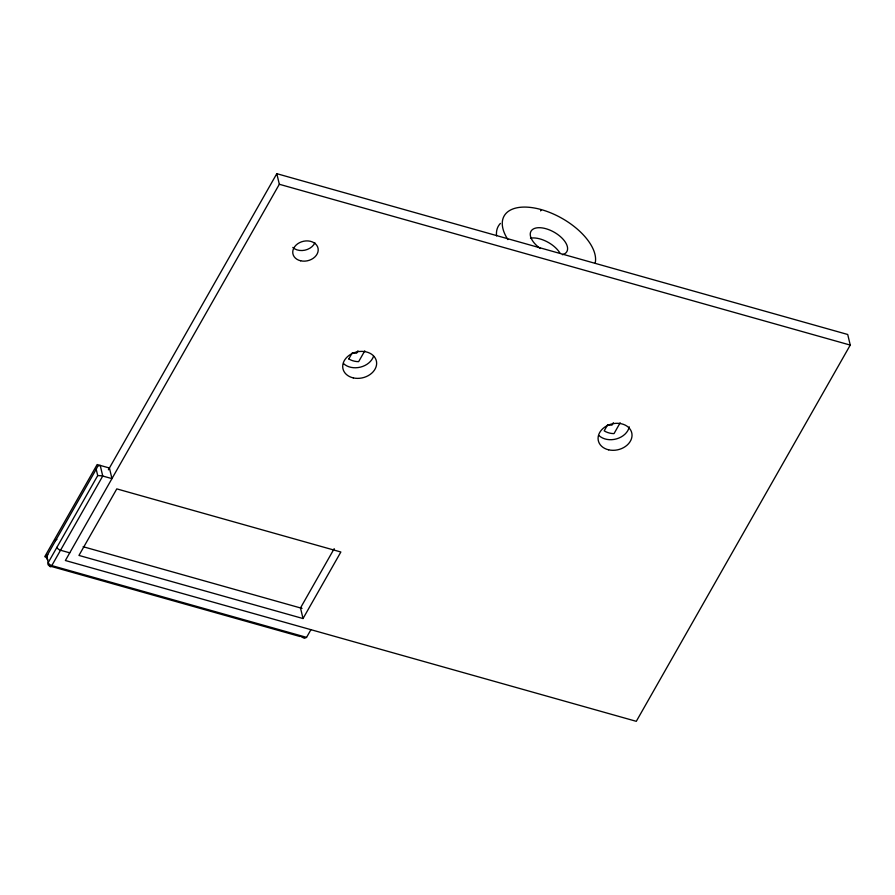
<?xml version="1.0" encoding="UTF-8"?>
<svg xmlns="http://www.w3.org/2000/svg" width="895" height="895" viewBox="0 0 895 895"><rect width="100%" height="100%" fill="white"/><g stroke="black" fill="none" stroke-linecap="round" stroke-linejoin="round"><path stroke-width="1.34" d="M96.201 469.226L97.768 466.172L100.218 465.411L102.746 476.017L51.798 565.595A3.435 1.275 -74.3 0 1 49.84 566.032A3.435 2.651 -13.4 0 1 48.229 562.608L46.708 556.254L96.201 469.226L97.712 475.592L48.229 562.608A3.435 1.768 29.6 0 0 51.798 565.595L306.571 637.363L310.934 629.677M108.396 469.808L276.801 173.675L847.722 334.484L850.25 345.09L636.3 721.325L65.38 560.516L279.329 184.269L276.801 173.675M348.815 358.906L352.227 352.887M357.978 350.784L356.613 353.189A18.426 14.242 -13.4 0 1 352.932 352.831M364.791 350.84L358.638 361.669A18.426 14.242 -13.4 0 1 348.793 358.917M334.204 548.657L300.496 607.94L303.025 618.546L78.95 555.426L116.797 488.883L340.861 552.002L303.025 618.546M540.614 210.896L541.341 209.62M607.615 424.823L604.192 430.842A18.426 14.242 -13.4 0 0 614.015 433.627L620.168 422.776M613.366 422.72L611.99 425.125A18.426 14.242 -13.4 0 1 607.985 424.7M306.515 637.441L304.445 638.292L301.57 636.96M97.857 475.558L101.996 475.838L111.953 478.612L109.425 468.007L97.152 464.55L44.75 556.69L47.435 557.451M279.329 184.269L850.25 345.09M83.134 546.711L302.029 608.376M69.743 552.83L60.536 550.246A3.435 1.768 29.6 0 1 56.956 547.259M49.84 566.032L300.194 636.558M507.89 239.58A51.518 26.526 29.6 0 1 540.256 209.318A51.518 26.526 29.6 0 1 595.231 262.839M540.311 248.508A20.607 10.606 29.6 0 1 533.252 229.03A20.607 10.606 29.6 0 1 560.516 236.705A20.607 10.606 29.6 0 1 562.384 254.728M314.895 242.791A12.877 9.957 -13.4 0 1 304.837 250.197A12.877 9.957 -13.4 0 1 292.81 247.456M530.489 238.182A20.607 10.606 29.6 0 1 559.979 253.151M496.568 235.888A51.518 26.526 29.6 0 1 500.417 223.403M629.274 426.848A17.173 13.268 -13.4 0 1 616.621 438.852A17.173 13.268 -13.4 0 1 599.012 435.596M373.562 356.199A17.173 13.268 -13.4 0 1 360.439 367.129A17.173 13.268 -13.4 0 1 343.635 363.661M47.916 554.833A3.435 1.768 29.6 0 0 46.708 556.254A3.435 2.651 -13.4 0 0 47.793 559.476M55.445 540.893A3.435 1.768 29.6 0 1 56.911 539.472M608.634 449.827A17.173 13.268 -13.4 0 0 631.881 433.426A17.173 13.268 -13.4 0 0 604.64 427.183A17.173 13.268 -13.4 0 0 608.634 449.827M353.256 377.891A17.173 13.268 -13.4 0 0 376.493 361.49A17.173 13.268 -13.4 0 0 349.263 355.248A17.173 13.268 -13.4 0 0 353.256 377.891M300.653 260.792A12.877 9.957 -13.4 0 0 318.094 248.486A12.877 9.957 -13.4 0 0 297.666 243.798A12.877 9.957 -13.4 0 0 300.653 260.792"/></g></svg>
